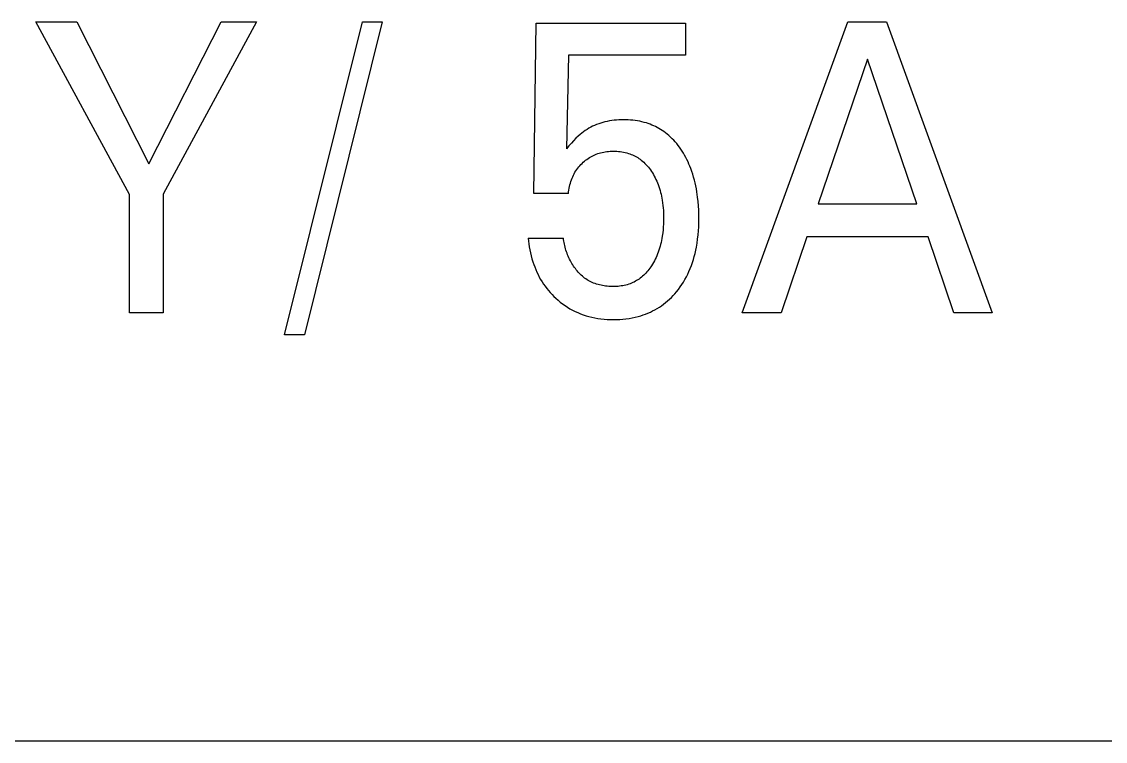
# Model space of a CAD drawing. Extents: x 0 to 420, y 0 to 297.
# Drawn here: x 177.99 to 184.31, y 182.5 to 186.7 of the extents above; entities that cross this region are included whole.
import ezdxf

# ---------------------------------------------------------------- set-up
doc = ezdxf.new("R2010")
doc.units = 0
doc.header["$LTSCALE"] = 23.1
doc.layers.add('10000_FRONT', color=7, linetype='CONTINUOUS')

msp = doc.modelspace()

# ---------------------------------------------------------------- linework, layer by layer
at = {"layer": '10000_FRONT', "color": 7, "linetype": 'CONTINUOUS'}
for p, q in [((178.6171, 185.6916), (178.0696, 186.7)), ((178.0696, 186.7), (178.3084, 186.7)), ((178.3084, 186.7), (178.7284, 185.8699)), ((178.7284, 185.8699), (179.1515, 186.7)), ((179.3579, 186.7), (178.8124, 185.6928)), ((179.1515, 186.7), (179.3579, 186.7)), ((179.5219, 184.8723), (179.9763, 186.7)), ((180.0917, 186.7), (179.6373, 184.8723)), ((179.9763, 186.7), (180.0917, 186.7)), ((180.9778, 185.6964), (180.9906, 186.6904)), ((180.9906, 186.6904), (181.8618, 186.6904)), ((181.8618, 186.6904), (181.8618, 186.5048)), ((182.1934, 185), (182.8108, 186.7)), ((182.8108, 186.7), (183.0368, 186.7)), ((183.0368, 186.7), (183.6542, 185)), ((181.1794, 186.5048), (181.1676, 185.9578)), ((181.8618, 186.5048), (181.1794, 186.5048)), ((182.9248, 186.4807), (182.637, 185.6361)), ((183.2138, 185.6361), (182.9248, 186.4807)), ((181.332, 186.095), (181.3204, 186.0897)), ((181.3438, 186.1), (181.332, 186.095)), ((181.3557, 186.1044), (181.3438, 186.1)), ((181.3679, 186.1085), (181.3557, 186.1044)), ((181.3801, 186.1121), (181.3679, 186.1085)), ((181.3925, 186.1154), (181.3801, 186.1121)), ((181.4049, 186.1182), (181.3925, 186.1154)), ((181.4186, 186.1208), (181.4049, 186.1182)), ((181.4322, 186.123), (181.4186, 186.1208)), ((181.446, 186.1247), (181.4322, 186.123)), ((181.4598, 186.1261), (181.446, 186.1247)), ((181.4736, 186.127), (181.4598, 186.1261)), ((181.4875, 186.1275), (181.4736, 186.127)), ((181.5014, 186.1277), (181.4875, 186.1275)), ((181.5149, 186.1275), (181.5014, 186.1277)), ((181.5284, 186.127), (181.5149, 186.1275)), ((181.5419, 186.1261), (181.5284, 186.127)), ((181.5554, 186.1249), (181.5419, 186.1261)), ((181.5688, 186.1232), (181.5554, 186.1249)), ((181.5822, 186.1212), (181.5688, 186.1232)), ((181.5954, 186.1187), (181.5822, 186.1212)), ((181.6086, 186.1158), (181.5954, 186.1187)), ((181.6217, 186.1125), (181.6086, 186.1158)), ((181.6347, 186.1087), (181.6217, 186.1125)), ((181.6455, 186.1051), (181.6347, 186.1087)), ((181.6562, 186.1012), (181.6455, 186.1051)), ((181.6668, 186.097), (181.6562, 186.1012)), ((181.6773, 186.0924), (181.6668, 186.097)), ((181.6876, 186.0875), (181.6773, 186.0924)), ((181.2351, 186.031), (181.2231, 186.0194)), ((181.2476, 186.0422), (181.2351, 186.031)), ((181.2572, 186.0501), (181.2476, 186.0422)), ((181.2671, 186.0576), (181.2572, 186.0501)), ((181.2773, 186.0648), (181.2671, 186.0576)), ((181.2877, 186.0716), (181.2773, 186.0648)), ((181.2984, 186.078), (181.2877, 186.0716)), ((181.3093, 186.0841), (181.2984, 186.078)), ((181.3204, 186.0897), (181.3093, 186.0841)), ((181.6978, 186.0823), (181.6876, 186.0875)), ((181.7078, 186.0768), (181.6978, 186.0823)), ((181.7176, 186.071), (181.7078, 186.0768)), ((181.7273, 186.0648), (181.7176, 186.071)), ((181.7367, 186.0584), (181.7273, 186.0648)), ((181.7459, 186.0517), (181.7367, 186.0584)), ((181.7562, 186.0436), (181.7459, 186.0517)), ((181.7662, 186.0351), (181.7562, 186.0436)), ((181.7759, 186.0263), (181.7662, 186.0351)), ((181.1819, 185.9747), (181.1676, 185.9578)), ((181.1964, 185.9913), (181.1819, 185.9747)), ((181.2096, 186.0055), (181.1964, 185.9913)), ((181.2231, 186.0194), (181.2096, 186.0055)), ((181.7852, 186.0172), (181.7759, 186.0263)), ((181.7943, 186.0078), (181.7852, 186.0172)), ((181.8031, 185.9981), (181.7943, 186.0078)), ((181.8116, 185.9881), (181.8031, 185.9981)), ((181.8197, 185.9778), (181.8116, 185.9881)), ((181.8276, 185.9673), (181.8197, 185.9778)), ((181.8351, 185.9566), (181.8276, 185.9673)), ((181.2866, 185.8966), (181.294, 185.9018)), ((181.294, 185.9018), (181.3015, 185.9067)), ((181.3015, 185.9067), (181.3092, 185.9113)), ((181.3092, 185.9113), (181.317, 185.9157)), ((181.317, 185.9157), (181.325, 185.9197)), ((181.325, 185.9197), (181.3332, 185.9234)), ((181.3332, 185.9234), (181.3415, 185.9268)), ((181.3415, 185.9268), (181.3499, 185.9299)), ((181.3499, 185.9299), (181.3584, 185.9327)), ((181.3584, 185.9327), (181.367, 185.9352)), ((181.367, 185.9352), (181.3757, 185.9373)), ((181.3757, 185.9373), (181.385, 185.9393)), ((181.385, 185.9393), (181.3943, 185.941)), ((181.3943, 185.941), (181.4037, 185.9423)), ((181.4037, 185.9423), (181.4132, 185.9433)), ((181.4132, 185.9433), (181.4226, 185.944)), ((181.4226, 185.944), (181.4322, 185.9444)), ((181.4322, 185.9444), (181.4417, 185.9446)), ((181.4417, 185.9446), (181.4517, 185.9444)), ((181.4517, 185.9444), (181.4617, 185.944)), ((181.4617, 185.944), (181.4716, 185.9433)), ((181.4716, 185.9433), (181.4816, 185.9422)), ((181.4816, 185.9422), (181.4915, 185.9408)), ((181.4915, 185.9408), (181.5013, 185.939)), ((181.5013, 185.939), (181.5111, 185.9369)), ((181.5111, 185.9369), (181.5207, 185.9344)), ((181.5207, 185.9344), (181.5303, 185.9315)), ((181.5303, 185.9315), (181.5382, 185.9287)), ((181.5382, 185.9287), (181.5461, 185.9257)), ((181.5461, 185.9257), (181.5539, 185.9224)), ((181.5539, 185.9224), (181.5615, 185.9189)), ((181.5615, 185.9189), (181.569, 185.915)), ((181.569, 185.915), (181.5764, 185.9109)), ((181.5764, 185.9109), (181.5836, 185.9066)), ((181.5836, 185.9066), (181.5906, 185.902)), ((181.5906, 185.902), (181.5975, 185.8972)), ((181.843, 185.9447), (181.8351, 185.9566)), ((181.8506, 185.9325), (181.843, 185.9447)), ((181.8578, 185.9202), (181.8506, 185.9325)), ((181.8646, 185.9076), (181.8578, 185.9202)), ((181.8711, 185.8949), (181.8646, 185.9076)), ((181.2278, 185.837), (181.2335, 185.8447)), ((181.2335, 185.8447), (181.2394, 185.8521)), ((181.2394, 185.8521), (181.2456, 185.8593)), ((181.2456, 185.8593), (181.2521, 185.8663)), ((181.2521, 185.8663), (181.2588, 185.873)), ((181.2588, 185.873), (181.2657, 185.8795)), ((181.2657, 185.8795), (181.2725, 185.8854)), ((181.2725, 185.8854), (181.2795, 185.8911)), ((181.2795, 185.8911), (181.2866, 185.8966)), ((181.5975, 185.8972), (181.6042, 185.8921)), ((181.6042, 185.8921), (181.6118, 185.8858)), ((181.6118, 185.8858), (181.6192, 185.8793)), ((181.6192, 185.8793), (181.6262, 185.8724)), ((181.6262, 185.8724), (181.6331, 185.8653)), ((181.6331, 185.8653), (181.6396, 185.858)), ((181.6396, 185.858), (181.6459, 185.8504)), ((181.6459, 185.8504), (181.652, 185.8426)), ((181.652, 185.8426), (181.6579, 185.8346)), ((181.8773, 185.882), (181.8711, 185.8949)), ((181.8831, 185.8689), (181.8773, 185.882)), ((181.8886, 185.8558), (181.8831, 185.8689)), ((181.8938, 185.8424), (181.8886, 185.8558)), ((181.8997, 185.826), (181.8938, 185.8424)), ((181.1937, 185.7681), (181.1969, 185.7773)), ((181.1969, 185.7773), (181.2003, 185.7863)), ((181.2003, 185.7863), (181.2041, 185.7952)), ((181.2041, 185.7952), (181.2082, 185.804)), ((181.2082, 185.804), (181.2127, 185.8126)), ((181.2127, 185.8126), (181.2174, 185.821)), ((181.2174, 185.821), (181.2225, 185.8292)), ((181.2225, 185.8292), (181.2278, 185.837)), ((181.6579, 185.8346), (181.6635, 185.8265)), ((181.6635, 185.8265), (181.6694, 185.8173)), ((181.6694, 185.8173), (181.6751, 185.808)), ((181.6751, 185.808), (181.6804, 185.7985)), ((181.6804, 185.7985), (181.6855, 185.7889)), ((181.6855, 185.7889), (181.6904, 185.7791)), ((181.6904, 185.7791), (181.6949, 185.7692)), ((181.9051, 185.8093), (181.8997, 185.826)), ((181.9101, 185.7925), (181.9051, 185.8093)), ((181.9147, 185.7756), (181.9101, 185.7925)), ((181.9189, 185.7586), (181.9147, 185.7756)), ((181.1804, 185.7067), (181.1818, 185.7171)), ((181.1818, 185.7171), (181.1835, 185.7274)), ((181.1835, 185.7274), (181.1855, 185.7377)), ((181.1855, 185.7377), (181.1879, 185.7479)), ((181.1879, 185.7479), (181.1906, 185.7581)), ((181.1906, 185.7581), (181.1937, 185.7681)), ((181.6949, 185.7692), (181.6992, 185.7591)), ((181.6992, 185.7591), (181.7031, 185.749)), ((181.7031, 185.749), (181.7072, 185.7379)), ((181.7072, 185.7379), (181.7108, 185.7267)), ((181.7108, 185.7267), (181.7142, 185.7154)), ((181.7142, 185.7154), (181.7173, 185.704)), ((181.9226, 185.7415), (181.9189, 185.7586)), ((181.926, 185.7243), (181.9226, 185.7415)), ((181.929, 185.7071), (181.926, 185.7243)), ((178.6171, 185), (178.6171, 185.6916)), ((178.8124, 185.6928), (178.8124, 185)), ((181.1794, 185.6964), (180.9778, 185.6964)), ((181.1794, 185.6964), (181.1804, 185.7067)), ((181.7173, 185.704), (181.7201, 185.6926)), ((181.7201, 185.6926), (181.7227, 185.681)), ((181.7227, 185.681), (181.7249, 185.6695)), ((181.7249, 185.6695), (181.727, 185.6578)), ((181.727, 185.6578), (181.7292, 185.643)), ((181.9334, 185.676), (181.929, 185.7071)), ((181.9361, 185.651), (181.9334, 185.676)), ((181.9382, 185.626), (181.9361, 185.651)), ((181.7292, 185.643), (181.731, 185.628)), ((181.731, 185.628), (181.7324, 185.6131)), ((181.7324, 185.6131), (181.7335, 185.5981)), ((181.7335, 185.5981), (181.7343, 185.5831)), ((181.9396, 185.6009), (181.9382, 185.626)), ((181.9404, 185.5758), (181.9396, 185.6009)), ((182.637, 185.6361), (183.2138, 185.6361)), ((181.7347, 185.536), (181.7342, 185.519)), ((181.7343, 185.5831), (181.7347, 185.568)), ((181.7347, 185.568), (181.7349, 185.553)), ((181.7349, 185.553), (181.7347, 185.536)), ((181.9396, 185.5028), (181.9404, 185.5267)), ((181.9407, 185.5506), (181.9404, 185.5758)), ((181.9404, 185.5267), (181.9407, 185.5506)), ((181.73, 185.4683), (181.7271, 185.4473)), ((181.7318, 185.4852), (181.73, 185.4683)), ((181.7332, 185.5021), (181.7318, 185.4852)), ((181.7342, 185.519), (181.7332, 185.5021)), ((181.9362, 185.4552), (181.9382, 185.479)), ((181.9382, 185.479), (181.9396, 185.5028)), ((180.9437, 185.4373), (180.9455, 185.4199)), ((180.9437, 185.4373), (181.1495, 185.4373)), ((180.9455, 185.4199), (180.9478, 185.4025)), ((180.9478, 185.4025), (180.9505, 185.3851)), ((181.1506, 185.4286), (181.1495, 185.4373)), ((181.1518, 185.4197), (181.1506, 185.4286)), ((181.1534, 185.4108), (181.1518, 185.4197)), ((181.1552, 185.4019), (181.1534, 185.4108)), ((181.1572, 185.3929), (181.1552, 185.4019)), ((181.7176, 185.4005), (181.7145, 185.389)), ((181.7204, 185.4121), (181.7176, 185.4005)), ((181.7229, 185.4238), (181.7204, 185.4121)), ((181.7251, 185.4355), (181.7229, 185.4238)), ((181.7271, 185.4473), (181.7251, 185.4355)), ((181.9262, 185.3843), (181.9303, 185.4079)), ((181.9303, 185.4079), (181.9336, 185.4315)), ((181.9336, 185.4315), (181.9362, 185.4552)), ((182.5708, 185.4434), (182.4216, 185)), ((183.2788, 185.4434), (182.5708, 185.4434)), ((183.4303, 185), (183.2788, 185.4434)), ((180.9505, 185.3851), (180.9536, 185.3677)), ((180.9536, 185.3677), (180.9573, 185.3504)), ((180.9573, 185.3504), (180.9614, 185.3332)), ((180.9614, 185.3332), (180.9661, 185.3161)), ((181.1594, 185.3839), (181.1572, 185.3929)), ((181.1619, 185.375), (181.1594, 185.3839)), ((181.1647, 185.366), (181.1619, 185.375)), ((181.1677, 185.3571), (181.1647, 185.366)), ((181.1709, 185.3482), (181.1677, 185.3571)), ((181.1743, 185.3394), (181.1709, 185.3482)), ((181.178, 185.3306), (181.1743, 185.3394)), ((181.6955, 185.3344), (181.691, 185.3243)), ((181.6997, 185.3446), (181.6955, 185.3344)), ((181.7036, 185.3549), (181.6997, 185.3446)), ((181.7076, 185.3661), (181.7036, 185.3549)), ((181.7112, 185.3775), (181.7076, 185.3661)), ((181.7145, 185.389), (181.7112, 185.3775)), ((181.9138, 185.3299), (181.9184, 185.3479)), ((181.9184, 185.3479), (181.9226, 185.3661)), ((181.9226, 185.3661), (181.9262, 185.3843)), ((180.9661, 185.3161), (180.9712, 185.2992)), ((180.9712, 185.2992), (180.9764, 185.2838)), ((180.9764, 185.2838), (180.982, 185.2686)), ((180.982, 185.2686), (180.988, 185.2536)), ((181.1819, 185.3219), (181.178, 185.3306)), ((181.186, 185.3133), (181.1819, 185.3219)), ((181.1903, 185.3048), (181.186, 185.3133)), ((181.1949, 185.2964), (181.1903, 185.3048)), ((181.1997, 185.2882), (181.1949, 185.2964)), ((181.2047, 185.2801), (181.1997, 185.2882)), ((181.2095, 185.2728), (181.2047, 185.2801)), ((181.2145, 185.2656), (181.2095, 185.2728)), ((181.6595, 185.2684), (181.6543, 185.261)), ((181.6645, 185.2759), (181.6595, 185.2684)), ((181.6704, 185.2853), (181.6645, 185.2759)), ((181.676, 185.2948), (181.6704, 185.2853)), ((181.6813, 185.3045), (181.676, 185.2948)), ((181.6863, 185.3143), (181.6813, 185.3045)), ((181.691, 185.3243), (181.6863, 185.3143)), ((181.8901, 185.2593), (181.8969, 185.2767)), ((181.8969, 185.2767), (181.903, 185.2942)), ((181.903, 185.2942), (181.9087, 185.312)), ((181.9087, 185.312), (181.9138, 185.3299)), ((180.988, 185.2536), (180.9946, 185.2388)), ((180.9946, 185.2388), (181.0015, 185.2242)), ((181.0015, 185.2242), (181.009, 185.2098)), ((181.009, 185.2098), (181.0169, 185.1957)), ((181.2196, 185.2586), (181.2145, 185.2656)), ((181.2249, 185.2518), (181.2196, 185.2586)), ((181.2304, 185.2451), (181.2249, 185.2518)), ((181.2361, 185.2386), (181.2304, 185.2451)), ((181.2419, 185.2323), (181.2361, 185.2386)), ((181.2479, 185.2262), (181.2419, 185.2323)), ((181.2541, 185.2203), (181.2479, 185.2262)), ((181.2605, 185.2146), (181.2541, 185.2203)), ((181.267, 185.2092), (181.2605, 185.2146)), ((181.2737, 185.204), (181.267, 185.2092)), ((181.6052, 185.2083), (181.5985, 185.2031)), ((181.6121, 185.2141), (181.6052, 185.2083)), ((181.6188, 185.2202), (181.6121, 185.2141)), ((181.6252, 185.2265), (181.6188, 185.2202)), ((181.6315, 185.233), (181.6252, 185.2265)), ((181.6375, 185.2397), (181.6315, 185.233)), ((181.6433, 185.2466), (181.6375, 185.2397)), ((181.6489, 185.2537), (181.6433, 185.2466)), ((181.6543, 185.261), (181.6489, 185.2537)), ((181.8595, 185.1957), (181.8678, 185.2109)), ((181.8678, 185.2109), (181.8756, 185.2264)), ((181.8756, 185.2264), (181.8829, 185.2422)), ((181.8829, 185.2422), (181.8901, 185.2593)), ((181.0169, 185.1957), (181.0252, 185.1819)), ((181.0252, 185.1819), (181.0339, 185.1688)), ((181.0339, 185.1688), (181.0429, 185.1559)), ((181.0429, 185.1559), (181.0524, 185.1434)), ((181.0524, 185.1434), (181.0623, 185.1311)), ((181.2806, 185.199), (181.2737, 185.204)), ((181.2876, 185.1943), (181.2806, 185.199)), ((181.2948, 185.1898), (181.2876, 185.1943)), ((181.3021, 185.1857), (181.2948, 185.1898)), ((181.31, 185.1816), (181.3021, 185.1857)), ((181.3181, 185.1778), (181.31, 185.1816)), ((181.3264, 185.1743), (181.3181, 185.1778)), ((181.3347, 185.1712), (181.3264, 185.1743)), ((181.3433, 185.1683), (181.3347, 185.1712)), ((181.3519, 185.1657), (181.3433, 185.1683)), ((181.3606, 185.1634), (181.3519, 185.1657)), ((181.3694, 185.1614), (181.3606, 185.1634)), ((181.3783, 185.1596), (181.3694, 185.1614)), ((181.3873, 185.1581), (181.3783, 185.1596)), ((181.3963, 185.1568), (181.3873, 185.1581)), ((181.4053, 185.1558), (181.3963, 185.1568)), ((181.4144, 185.1551), (181.4053, 185.1558)), ((181.4235, 185.1546), (181.4144, 185.1551)), ((181.4326, 185.1543), (181.4235, 185.1546)), ((181.4417, 185.1542), (181.4326, 185.1543)), ((181.4508, 185.1544), (181.4417, 185.1542)), ((181.4599, 185.1548), (181.4508, 185.1544)), ((181.469, 185.1554), (181.4599, 185.1548)), ((181.478, 185.1563), (181.469, 185.1554)), ((181.487, 185.1575), (181.478, 185.1563)), ((181.4959, 185.1589), (181.487, 185.1575)), ((181.5048, 185.1607), (181.4959, 185.1589)), ((181.5136, 185.1627), (181.5048, 185.1607)), ((181.5223, 185.1651), (181.5136, 185.1627)), ((181.5309, 185.1677), (181.5223, 185.1651)), ((181.5389, 185.1706), (181.5309, 185.1677)), ((181.5468, 185.1737), (181.5389, 185.1706)), ((181.5546, 185.1771), (181.5468, 185.1737)), ((181.5623, 185.1807), (181.5546, 185.1771)), ((181.5698, 185.1847), (181.5623, 185.1807)), ((181.5772, 185.1889), (181.5698, 185.1847)), ((181.5845, 185.1934), (181.5772, 185.1889)), ((181.5916, 185.1981), (181.5845, 185.1934)), ((181.5985, 185.2031), (181.5916, 185.1981)), ((181.8214, 185.1377), (181.8317, 185.1517)), ((181.8317, 185.1517), (181.8415, 185.166)), ((181.8415, 185.166), (181.8507, 185.1807)), ((181.8507, 185.1807), (181.8595, 185.1957)), ((181.0623, 185.1311), (181.0726, 185.1192)), ((181.0726, 185.1192), (181.0833, 185.1076)), ((181.0833, 185.1076), (181.0944, 185.0964)), ((181.0944, 185.0964), (181.1058, 185.0855)), ((181.1058, 185.0855), (181.1186, 185.0742)), ((181.7581, 185.07), (181.7693, 185.0801)), ((181.7693, 185.0801), (181.7802, 185.0906)), ((181.7802, 185.0906), (181.7907, 185.1014)), ((181.7907, 185.1014), (181.8008, 185.1126)), ((181.8008, 185.1126), (181.8106, 185.1241)), ((181.8106, 185.1241), (181.8214, 185.1377)), ((181.1186, 185.0742), (181.1317, 185.0633)), ((181.1317, 185.0633), (181.1452, 185.0529)), ((181.1452, 185.0529), (181.1591, 185.043)), ((181.1591, 185.043), (181.1733, 185.0337)), ((181.1733, 185.0337), (181.1879, 185.0248)), ((181.1879, 185.0248), (181.2028, 185.0166)), ((181.2028, 185.0166), (181.2181, 185.0089)), ((181.6709, 185.0115), (181.6841, 185.0184)), ((181.6841, 185.0184), (181.6972, 185.0258)), ((181.6972, 185.0258), (181.7099, 185.0337)), ((181.7099, 185.0337), (181.7224, 185.0421)), ((181.7224, 185.0421), (181.7346, 185.051)), ((181.7346, 185.051), (181.7465, 185.0603)), ((181.7465, 185.0603), (181.7581, 185.07)), ((178.8124, 185), (178.6171, 185)), ((181.2181, 185.0089), (181.2337, 185.0018)), ((181.2337, 185.0018), (181.2495, 184.9953)), ((181.2495, 184.9953), (181.2655, 184.9894)), ((181.2655, 184.9894), (181.2818, 184.9841)), ((181.2818, 184.9841), (181.2982, 184.9794)), ((181.2982, 184.9794), (181.3148, 184.9752)), ((181.3148, 184.9752), (181.3327, 184.9714)), ((181.3327, 184.9714), (181.3506, 184.9683)), ((181.3506, 184.9683), (181.3687, 184.9658)), ((181.3687, 184.9658), (181.3869, 184.9639)), ((181.3869, 184.9639), (181.4051, 184.9625)), ((181.4051, 184.9625), (181.4234, 184.9617)), ((181.4234, 184.9617), (181.4417, 184.9614)), ((181.4417, 184.9614), (181.46, 184.9617)), ((181.46, 184.9617), (181.4784, 184.9624)), ((181.4784, 184.9624), (181.4967, 184.9638)), ((181.4967, 184.9638), (181.515, 184.9657)), ((181.515, 184.9657), (181.5331, 184.9682)), ((181.5331, 184.9682), (181.5512, 184.9713)), ((181.5512, 184.9713), (181.5691, 184.9751)), ((181.5691, 184.9751), (181.5869, 184.9795)), ((181.5869, 184.9795), (181.6013, 184.9837)), ((181.6013, 184.9837), (181.6156, 184.9883)), ((181.6156, 184.9883), (181.6297, 184.9934)), ((181.6297, 184.9934), (181.6436, 184.9989)), ((181.6436, 184.9989), (181.6574, 185.005)), ((181.6574, 185.005), (181.6709, 185.0115)), ((182.4216, 185), (182.1934, 185)), ((183.6542, 185), (183.4303, 185)), ((179.6373, 184.8723), (179.5219, 184.8723)), ((193.3, 182.5), (159.8, 182.5))]:
    msp.add_line(p, q, dxfattribs=at)

doc.saveas('drawing.dxf')
